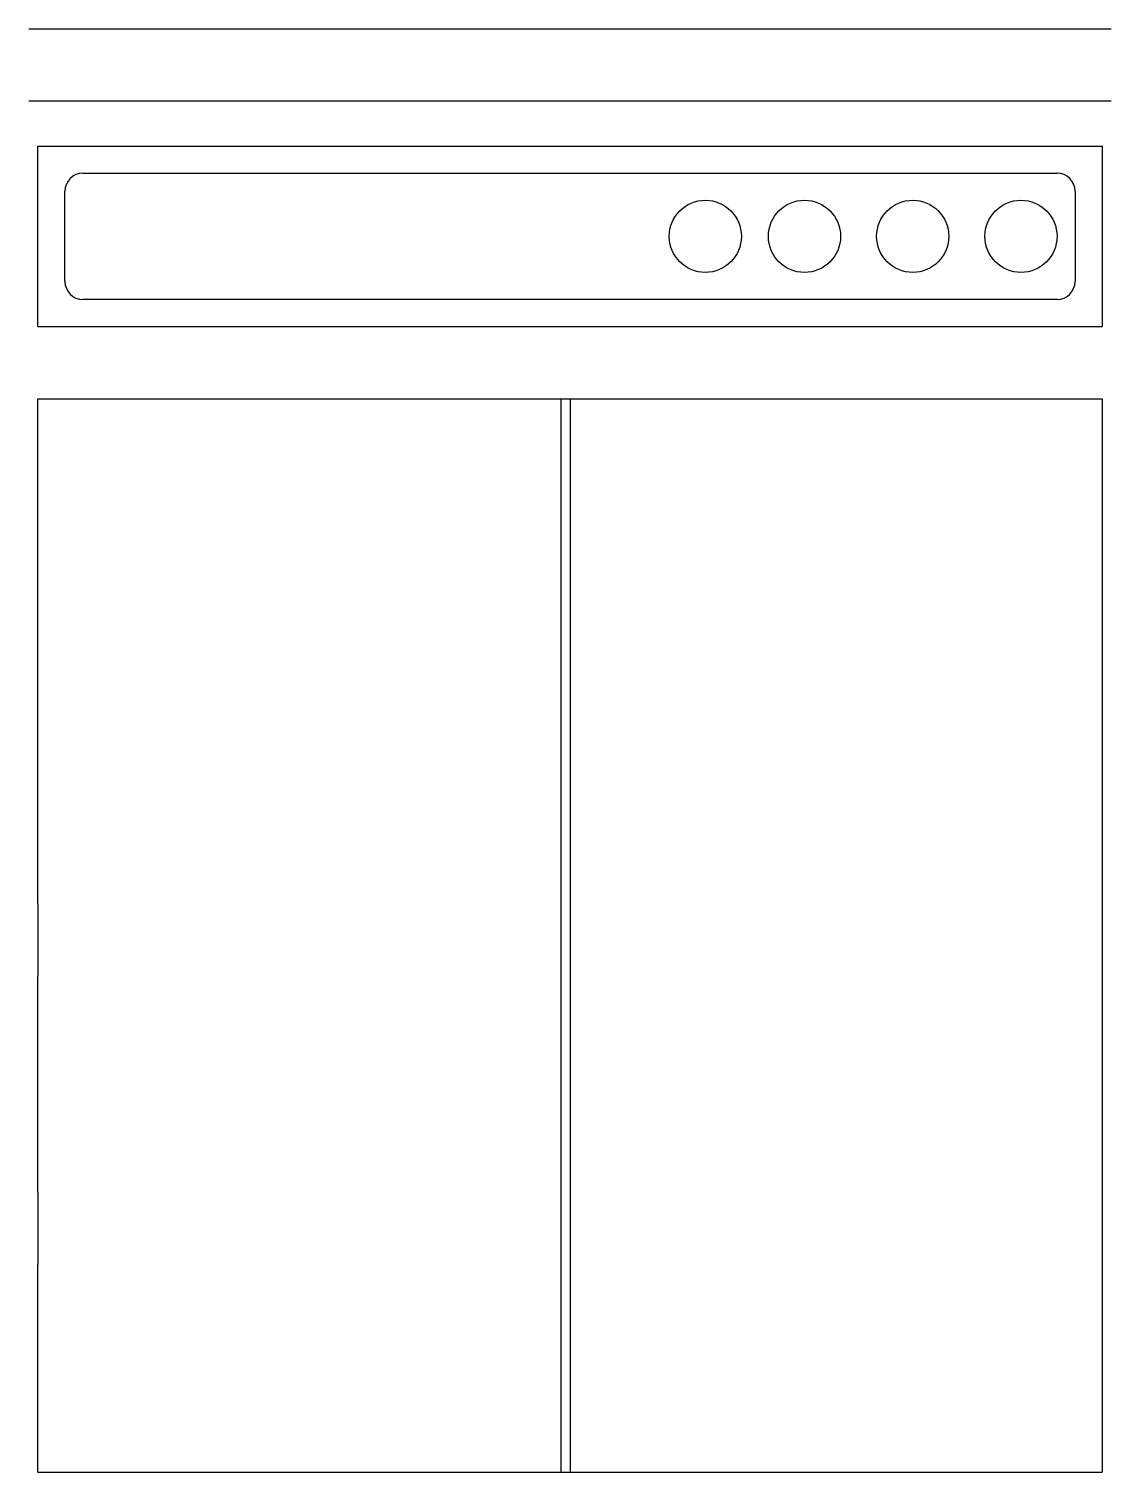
# Model space of a CAD drawing. Extents: x -59.5 to 0.5, y 0 to 80.
import ezdxf

# ---------------------------------------------------------------- set-up
doc = ezdxf.new("R2010")
doc.units = 0
doc.header["$LTSCALE"] = 25
doc.header["$MEASUREMENT"] = 0
doc.layers.get('0').update_dxf_attribs({"linetype": 'CONTINUOUS'})

msp = doc.modelspace()

# ---------------------------------------------------------------- linework, layer by layer
at = {"color": 0, "linetype": 'ByBlock'}
for p, q in [((-59.5, 80), (0.5, 80)), ((0.5, 76), (-59.5, 76)), ((-59, 63.5), (-59, 73.5)), ((-59, 73.5), (0, 73.5)), ((0, 73.5), (0, 63.5)), ((-56.5, 72), (-2.5, 72)), ((-57.5, 66), (-57.5, 71)), ((-1.5, 71), (-1.5, 66)), ((-2.5, 65), (-56.5, 65)), ((-59, 63.5), (0, 63.5)), ((-59, 31.5), (-59, 59.5)), ((-59, 59.5), (0, 59.5)), ((-30, 59.5), (-30, 0)), ((-29.5, 59.5), (-29.5, 0)), ((0, 59.5), (0, 31.5)), ((-59, 31.5), (-59, 27.5)), ((0, 31.5), (0, 27.5)), ((-59, 15.5), (-59, 27.5)), ((0, 27.5), (0, 15.5)), ((-59, 15.5), (-59, 11.5)), ((0, 15.5), (0, 11.5)), ((-59, 0), (-59, 11.5)), ((0, 11.5), (0, 0)), ((-59, 0), (0, 0))]:
    msp.add_line(p, q, dxfattribs=at)
for centre in [(-22, 68.5), (-16.5, 68.5), (-10.5, 68.5), (-4.5, 68.5)]:
    msp.add_circle(centre, 2, dxfattribs=at)
for centre, start, end in [((-56.5, 71), 90, 180), ((-2.5, 71), 0, 90), ((-56.5, 66), 180, 270), ((-2.5, 66), 270, 0)]:
    msp.add_arc(centre, 1, start, end, dxfattribs=at)

doc.saveas('drawing.dxf')
